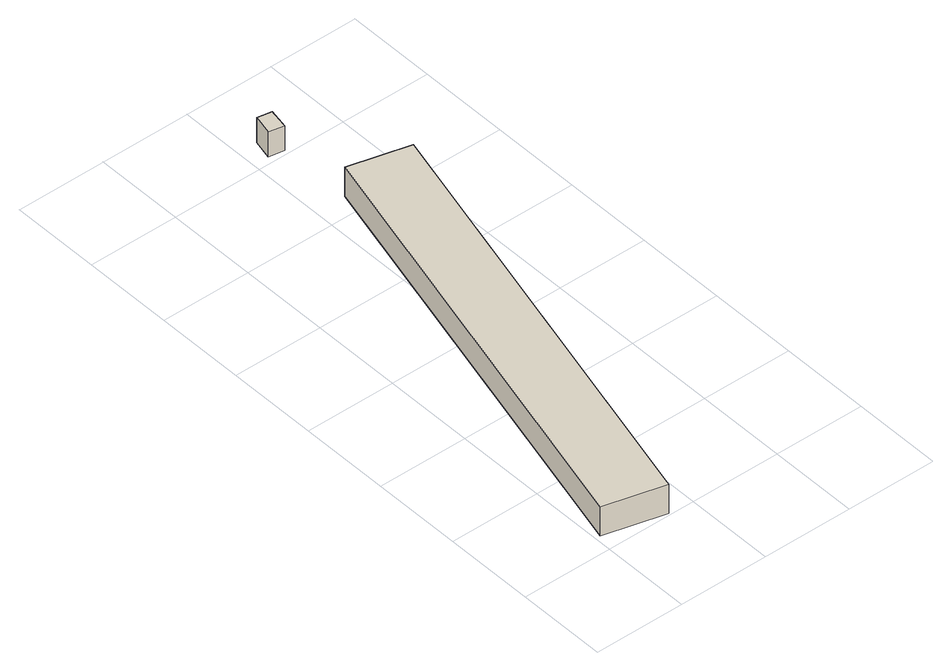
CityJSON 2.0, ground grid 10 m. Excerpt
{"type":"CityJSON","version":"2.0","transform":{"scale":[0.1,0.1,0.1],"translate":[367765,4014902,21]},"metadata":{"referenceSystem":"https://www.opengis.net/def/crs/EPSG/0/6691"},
"CityObjects":{
"building1":{"type":"Building","attributes":{"枝番":1,"利根川水系渡良瀬川洪水浸水想定区域（計画規模）.規模":"L1","利根川水系渡良瀬川洪水浸水想定区域（計画規模）.浸水ランク":"1","利根川水系渡良瀬川洪水浸水想定区域（計画規模）.浸水深":0.01,"利根川水系渡良瀬川洪水浸水想定区域（想定最大規模）.規模":"L2","利根川水系渡良瀬川洪水浸水想定区域（想定最大規模）.浸水ランク":"2","利根川水系渡良瀬川洪水浸水想定区域（想定最大規模）.浸水深":1.91,"利根川水系渡良瀬川洪水浸水想定区域（想定最大規模）.継続時間":8.1,"利根川水系矢場川洪水浸水想定区域（想定最大規模）.規模":"L2","利根川水系多々良川洪水浸水想定区域（想定最大規模）.規模":"L2","measuredHeight":3.9,"BuildingDetails.prefecture":"10","BuildingDetails.city":"10207"},"geometry":[{"type":"Solid","lod":"1","boundaries":[[[[0,1,2,3]],[[2,4,5,3]],[[1,6,4,2]],[[0,7,6,1]],[[3,5,7,0]],[[4,6,7,5]]]]}]},
"building2":{"type":"Building","attributes":{"枝番":1,"利根川水系渡良瀬川洪水浸水想定区域（想定最大規模）.規模":"L2","利根川水系渡良瀬川洪水浸水想定区域（想定最大規模）.浸水ランク":"2","利根川水系渡良瀬川洪水浸水想定区域（想定最大規模）.浸水深":2.1,"利根川水系渡良瀬川洪水浸水想定区域（想定最大規模）.継続時間":7.3,"usage":"451","BuildingDetails.prefecture":"10","BuildingDetails.city":"10207","BuildingDetails.surveyYear":2016},"geometry":[{"type":"Solid","lod":"1","boundaries":[[[[8,9,10,11]],[[10,12,13,11]],[[9,14,12,10]],[[8,15,14,9]],[[11,13,15,8]],[[12,14,15,13]]]]}]}
},
"vertices":[
[6,19,6],[135,522,6],[202,505,6],[73,2,6],[202,505,41],[73,2,41],[135,522,41],[6,19,41],
[116,606,8],[121,628,8],[137,625,8],[133,603,8],[137,625,38],[133,603,38],[121,628,38],[116,606,38]
]}
